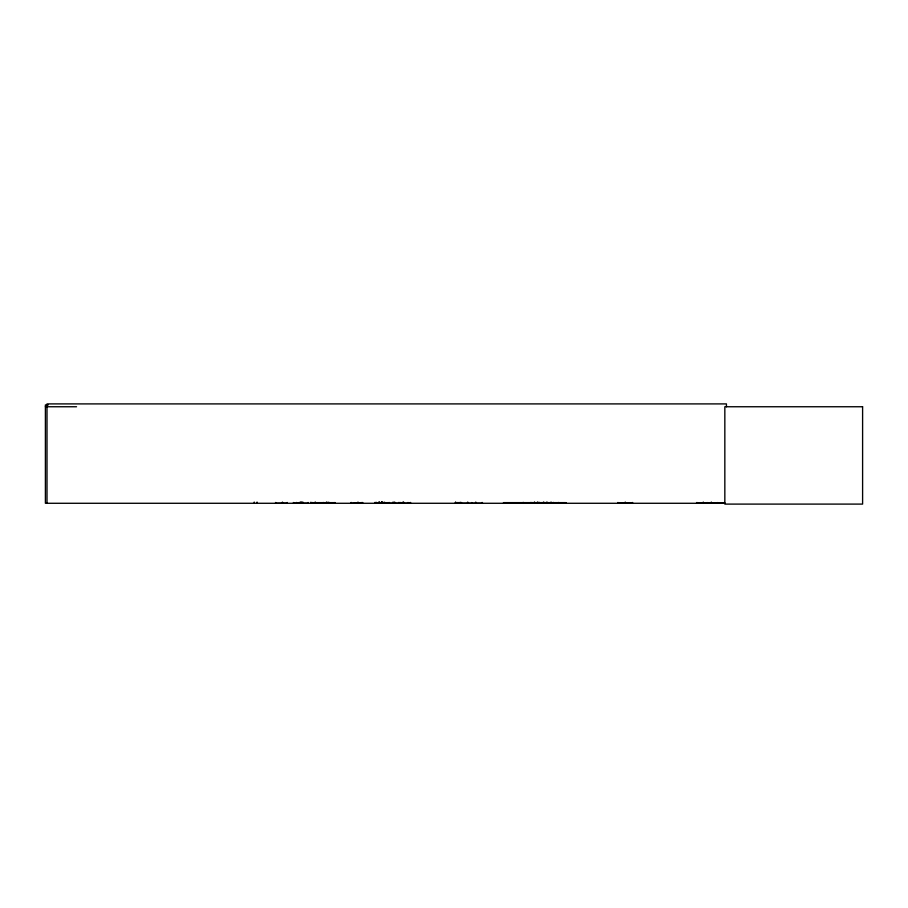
<?xml version="1.0" encoding="UTF-8"?>
<svg xmlns="http://www.w3.org/2000/svg" width="908" height="908" viewBox="0 0 908 908"><rect width="100%" height="100%" fill="white"/><g stroke="black" fill="none" stroke-linecap="round" stroke-linejoin="round"><path stroke-width="1.36" d="M293.522 503.282L293.522 502.544L293.522 503.282L308.13 503.248L308.118 502.476M389.362 503.077L389.362 502.476M523.178 503.248L523.258 502.476M553.267 503.157L553.312 502.476M530.601 503.157L530.669 502.476M275.192 503.282L287.087 503.18L287.212 502.476M350.738 503.282L362.701 502.544L362.769 503.282M525.482 503.248L525.982 502.896M526.969 503.248L527.491 502.93M527.616 503.259L527.469 502.635L527.332 503.248M563.675 503.248L563.823 502.635L564.084 503.248M564.322 503.259L563.834 502.93M565.162 503.202L565.673 502.635L503.622 502.635L503.373 503.225L565.82 503.225L565.673 502.635M460.878 503.282L482.681 503.248M378.579 502.476L378.579 503.282L378.738 502.476M379.453 503.157L379.351 502.067M314.452 503.18L314.406 502.476M565.673 502.896L503.418 503.282M503.826 503.27L504.235 502.635L504.496 503.202L503.656 502.93M506.448 503.248L506.21 502.635L505.983 503.259M506.596 503.259L506.823 502.635L507.084 503.202M539.681 503.248L539.851 502.635L539 503.259L539.636 502.476M542.053 503.248L541.815 502.635L541.588 503.259M542.201 503.259L542.428 502.635L542.689 503.202M539.568 503.18L539.613 502.476M553.199 503.18L553.233 502.544M351.112 503.18L351.18 502.544M471.638 503.18L471.706 502.544L471.785 503.282M696.413 503.18L724.493 503.236M707.128 503.18L707.196 502.544L707.264 503.282M395.196 503.18L395.286 502.544M296.428 503.18L296.53 502.544M300.582 503.18L300.571 502.272M457.416 503.18L457.519 502.544L457.621 503.282M459.561 503.18L456.111 502.544M48.237 404.923L45.4 404.923L45.4 503.282L725.015 503.282M45.4 406.75L76.544 406.75M313.215 502.646L334.121 502.646M724.493 502.85L698.116 503.259M313.181 502.907L334.155 502.884M698.093 503.043L724.493 503.043M335.313 503.248L310.967 503.18M410.847 503.202L374.754 503.248L374.766 502.476M617.951 503.077L632.558 503.077M547.161 503.18L547.252 502.272M546.616 503.18L546.514 502.544M537.763 503.18L537.786 502.476M535.084 503.18L534.982 502.544M315.121 503.18L315.235 502.272M392.88 503.157L393.005 502.272M400.893 503.18L400.803 502.544M717.74 503.18L717.66 502.544L717.592 503.282M482.25 503.18L482.182 502.544M410.484 503.18L410.427 502.544M399.338 503.282L399.111 502.544M398.918 503.157L399.021 502.476M550.759 503.157L550.816 502.272L550.691 503.282M504.042 503.282L503.622 502.635M545.016 503.18L544.8 502.476M537.99 503.157L538.149 502.476M726.434 406.75L726.434 403.901L47 403.901L47 503.282M724.47 502.51L724.47 503.259M711.463 502.272L711.463 503.282M711.1 502.272L711.1 503.282M703.428 502.272L703.428 503.282M703.076 502.272L703.076 503.282M696.947 502.476L696.947 503.282M632.558 502.476L632.558 503.282M625.51 502.272L625.51 503.282M624.999 502.272L624.999 503.282M617.951 502.476L617.951 503.282M558.454 502.476L558.431 503.282M551.258 502.272L551.292 503.282M546.775 502.272L546.809 503.282M546.412 502.476L546.412 503.282M543.801 502.272L543.801 503.282M543.37 502.272L543.37 503.282M543.211 502.476L543.211 503.282M537.99 502.272L537.99 503.282M537.547 502.272L537.547 503.282M537.025 502.476L537.025 503.282M534.88 502.476L534.88 503.282M534.381 502.272L534.381 503.282M534.313 502.272L534.313 503.282M531.816 502.476L531.816 503.282M523.133 502.476L523.133 503.282M482.103 502.476L482.103 503.282M475.974 502.272L475.974 503.282M475.622 502.272L475.622 503.282M467.949 502.272L467.949 503.282M467.586 502.272L467.586 503.282M461.457 502.476L461.457 503.282M460.333 502.272L460.254 503.282M459.754 502.476L459.754 503.282M458.154 502.476L458.154 503.282M456.009 502.476L456.009 503.282M455.51 502.272L455.51 503.282M455.441 502.272L455.441 503.282M410.359 502.476L410.359 503.282M408.021 502.476L408.021 503.282M403.81 502.272L403.81 503.282M403.402 502.272L403.402 503.282M403.095 502.272L403.095 503.282M402.834 502.272L402.834 503.282M400.723 502.476L400.723 503.282M398.839 502.476L398.839 503.282M395.377 502.476L395.377 503.282M394.537 502.272L394.537 503.282M394.31 502.272L394.31 503.282M393.255 502.272L393.255 503.282M392.767 502.476L392.767 503.282M388.068 502.476L388.068 503.282M385.821 502.476L385.821 503.282M384.266 502.272L384.266 503.282M384.05 502.272L384.05 503.282M382.302 502.272L382.325 503.282M382.189 502.067L382.189 503.282M381.871 502.067L381.871 503.282M381.803 502.272L381.814 503.282M381.462 502.272L381.383 503.282M380.883 502.476L380.883 503.282M379.567 502.476L379.567 503.282M379.033 502.067L379.033 503.282M376.434 502.476L376.434 503.282M375.946 502.272L375.867 503.282M358.195 502.272L358.195 503.282M357.797 502.272L357.797 503.282M351.237 502.476L351.237 503.282M334.814 502.476L334.814 503.282M329.479 502.476L329.479 503.282M328.253 502.272L328.253 503.282M327.856 502.272L327.856 503.282M326.449 502.272L326.494 503.282M326.347 502.272L326.347 503.282M323.282 502.476L323.282 503.282M315.337 502.272L315.337 503.282M312.204 502.476L312.204 503.282M310.956 502.272L311.081 503.282M310.774 502.476L310.774 503.282M302.852 502.067L302.852 503.282M301.887 502.272L301.887 503.282M301.819 502.272L301.819 503.282M301.32 502.476L301.32 503.282M301.218 502.544L301.115 503.18L301.081 502.272M300.264 502.476L300.264 503.282M300.083 502.272L299.958 503.282M299.175 502.476L299.175 503.282M296.632 502.476L296.632 503.282M282.649 502.272L282.649 503.282M282.252 502.272L282.252 503.282M275.692 502.476L275.692 503.282M257.055 502.067L257.055 503.282M254.217 502.067L254.217 503.282M862.6 406.75L724.834 406.75L724.834 504.099L862.6 504.099L862.6 406.75"/></g></svg>
